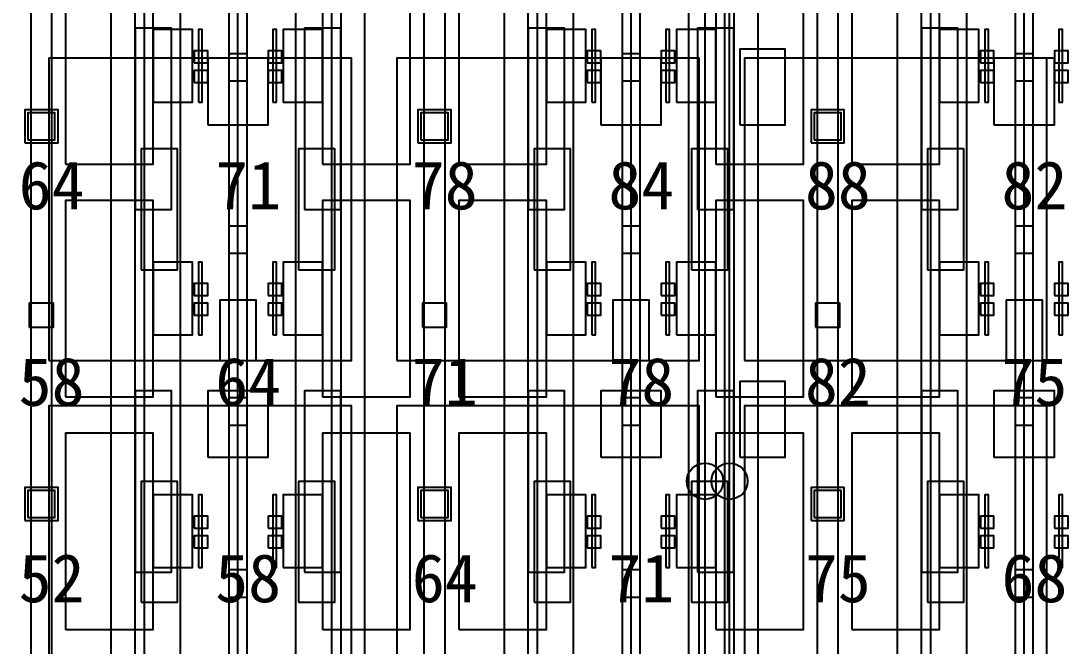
# Model space of a CAD drawing. Header units: metres. Extents: x -1640 to 1560, y -268 to 2338.
# Drawn here: x -233.43 to -198.8, y 1332.55 to 1353.24 of the extents above; entities that cross this region are included whole.
import ezdxf

# ---------------------------------------------------------------- set-up
doc = ezdxf.new("R2010")
doc.units = ezdxf.units.M
for name, color, linetype in [('1F_CHL', 4, 'Continuous'), ('1F_PUMP', 2, 'Continuous'), ('1F_SCR', 3, 'Continuous'), ('1F_STRUCT_COLUMN', 8, 'Continuous'), ('2F_CSF_LATERAL_RACK_CONCEPT', 9, 'Continuous'), ('2F_RFG', 5, 'Continuous'), ('2F_STRUCT_COLUMN', 8, 'Continuous'), ('2F_VMB', 6, 'Continuous'), ('3F_CLEANROOM_OVERHEAD_PIPE_DUCT_CONCEPT', 9, 'Continuous'), ('3F_CVD', 3, 'Continuous'), ('3F_EHS_EGRESS_DIST_M', 2, 'Continuous'), ('3F_FOUP', 5, 'Continuous'), ('3F_OHT', 9, 'Continuous'), ('3F_OHTV', 1, 'Continuous'), ('3F_STRUCT_COLUMN', 8, 'Continuous'), ('3F_TBAR', 6, 'Continuous'), ('4F_FFU', 1, 'Continuous'), ('4F_STRUCT_PLENUM_TRUSS_CONCEPT', 9, 'Continuous'), ('5F_CHL', 4, 'Continuous'), ('5F_PUMP', 2, 'Continuous'), ('5F_SCR', 3, 'Continuous'), ('5F_STRUCT_COLUMN', 8, 'Continuous'), ('6F_CSF_LATERAL_RACK_CONCEPT', 9, 'Continuous'), ('6F_RFG', 5, 'Continuous'), ('6F_STRUCT_COLUMN', 8, 'Continuous'), ('6F_VMB', 6, 'Continuous'), ('7F_CLEANROOM_OVERHEAD_PIPE_DUCT_CONCEPT', 9, 'Continuous'), ('7F_CVD', 3, 'Continuous'), ('7F_EHS_EGRESS_DIST_M', 2, 'Continuous'), ('7F_FOUP', 5, 'Continuous'), ('7F_OHT', 9, 'Continuous'), ('7F_OHTV', 1, 'Continuous'), ('7F_STRUCT_COLUMN', 8, 'Continuous'), ('7F_TBAR', 6, 'Continuous'), ('8F_FFU', 1, 'Continuous'), ('8F_STRUCT_PLENUM_TRUSS_CONCEPT', 9, 'Continuous'), ('EHS_TREATED_EXHAUST', 30, 'Continuous'), ('UTIL_PCW.R_CONCEPT', 1, 'Continuous'), ('UTIL_PCW.R_RISER', 1, 'Continuous'), ('UTIL_PCW.S_CONCEPT', 6, 'Continuous'), ('UTIL_PCW.S_RISER', 6, 'Continuous')]:
    doc.layers.add(name, color=color, linetype=linetype)

msp = doc.modelspace()

# ---------------------------------------------------------------- linework, layer by layer
at = {"layer": '1F_CHL'}
for points in [[(-209.65, 1349.8), (-208.15, 1349.8), (-208.15, 1352.3), (-209.65, 1352.3)], [(-209.65, 1338.8), (-208.15, 1338.8), (-208.15, 1341.3), (-209.65, 1341.3)]]:
    msp.add_lwpolyline(points, close=True, dxfattribs=at)
at = {"layer": '1F_PUMP'}
for points in [[(-229.45, 1345), (-228.25, 1345), (-228.25, 1349), (-229.45, 1349)], [(-224.25, 1345), (-223.05, 1345), (-223.05, 1349), (-224.25, 1349)], [(-216.45, 1345), (-215.25, 1345), (-215.25, 1349), (-216.45, 1349)], [(-211.25, 1345), (-210.05, 1345), (-210.05, 1349), (-211.25, 1349)], [(-203.45, 1345), (-202.25, 1345), (-202.25, 1349), (-203.45, 1349)], [(-229.45, 1334), (-228.25, 1334), (-228.25, 1338), (-229.45, 1338)], [(-224.25, 1334), (-223.05, 1334), (-223.05, 1338), (-224.25, 1338)], [(-216.45, 1334), (-215.25, 1334), (-215.25, 1338), (-216.45, 1338)], [(-211.25, 1334), (-210.05, 1334), (-210.05, 1338), (-211.25, 1338)], [(-203.45, 1334), (-202.25, 1334), (-202.25, 1338), (-203.45, 1338)]]:
    msp.add_lwpolyline(points, close=True, dxfattribs=at)
at = {"layer": '1F_SCR'}
for points in [[(-227.25, 1349.8), (-225.25, 1349.8), (-225.25, 1352), (-227.25, 1352)], [(-214.25, 1349.8), (-212.25, 1349.8), (-212.25, 1352), (-214.25, 1352)], [(-201.25, 1349.8), (-199.25, 1349.8), (-199.25, 1352), (-201.25, 1352)], [(-227.25, 1338.8), (-225.25, 1338.8), (-225.25, 1341), (-227.25, 1341)], [(-214.25, 1338.8), (-212.25, 1338.8), (-212.25, 1341), (-214.25, 1341)], [(-201.25, 1338.8), (-199.25, 1338.8), (-199.25, 1341), (-201.25, 1341)]]:
    msp.add_lwpolyline(points, close=True, dxfattribs=at)
at = {"layer": '1F_STRUCT_COLUMN'}
for points in [[(-233.3, 1349.2), (-232.2, 1349.2), (-232.2, 1350.3), (-233.3, 1350.3)], [(-220.3, 1349.2), (-219.2, 1349.2), (-219.2, 1350.3), (-220.3, 1350.3)], [(-207.3, 1349.2), (-206.2, 1349.2), (-206.2, 1350.3), (-207.3, 1350.3)], [(-233.3, 1336.7), (-232.2, 1336.7), (-232.2, 1337.8), (-233.3, 1337.8)], [(-220.3, 1336.7), (-219.2, 1336.7), (-219.2, 1337.8), (-220.3, 1337.8)], [(-207.3, 1336.7), (-206.2, 1336.7), (-206.2, 1337.8), (-207.3, 1337.8)]]:
    msp.add_lwpolyline(points, close=True, dxfattribs=at)
at = {"layer": '2F_CSF_LATERAL_RACK_CONCEPT'}
for points in [[(-230.45, 1310), (-229.65, 1310), (-229.65, 1460), (-230.45, 1460)], [(-222.85, 1310), (-222.05, 1310), (-222.05, 1460), (-222.85, 1460)], [(-217.45, 1310), (-216.65, 1310), (-216.65, 1460), (-217.45, 1460)], [(-209.85, 1310), (-209.05, 1310), (-209.05, 1460), (-209.85, 1460)], [(-204.45, 1310), (-203.65, 1310), (-203.65, 1460), (-204.45, 1460)]]:
    msp.add_lwpolyline(points, close=True, dxfattribs=at)
at = {"layer": '2F_RFG'}
for points in [[(-229.65, 1347), (-228.45, 1347), (-228.45, 1353), (-229.65, 1353)], [(-224.05, 1347), (-222.85, 1347), (-222.85, 1353), (-224.05, 1353)], [(-216.65, 1347), (-215.45, 1347), (-215.45, 1353), (-216.65, 1353)], [(-211.05, 1347), (-209.85, 1347), (-209.85, 1353), (-211.05, 1353)], [(-203.65, 1347), (-202.45, 1347), (-202.45, 1353), (-203.65, 1353)], [(-229.65, 1335), (-228.45, 1335), (-228.45, 1341), (-229.65, 1341)], [(-224.05, 1335), (-222.85, 1335), (-222.85, 1341), (-224.05, 1341)], [(-216.65, 1335), (-215.45, 1335), (-215.45, 1341), (-216.65, 1341)], [(-211.05, 1335), (-209.85, 1335), (-209.85, 1341), (-211.05, 1341)], [(-203.65, 1335), (-202.45, 1335), (-202.45, 1341), (-203.65, 1341)]]:
    msp.add_lwpolyline(points, close=True, dxfattribs=at)
at = {"layer": '2F_STRUCT_COLUMN'}
for points in [[(-233.2, 1349.3), (-232.3, 1349.3), (-232.3, 1350.2), (-233.2, 1350.2)], [(-220.2, 1349.3), (-219.3, 1349.3), (-219.3, 1350.2), (-220.2, 1350.2)], [(-207.2, 1349.3), (-206.3, 1349.3), (-206.3, 1350.2), (-207.2, 1350.2)], [(-233.2, 1336.8), (-232.3, 1336.8), (-232.3, 1337.7), (-233.2, 1337.7)], [(-220.2, 1336.8), (-219.3, 1336.8), (-219.3, 1337.7), (-220.2, 1337.7)], [(-207.2, 1336.8), (-206.3, 1336.8), (-206.3, 1337.7), (-207.2, 1337.7)]]:
    msp.add_lwpolyline(points, close=True, dxfattribs=at)
at = {"layer": '2F_VMB'}
for points in [[(-226.85, 1342), (-225.65, 1342), (-225.65, 1344), (-226.85, 1344)], [(-213.85, 1342), (-212.65, 1342), (-212.65, 1344), (-213.85, 1344)], [(-200.85, 1342), (-199.65, 1342), (-199.65, 1344), (-200.85, 1344)]]:
    msp.add_lwpolyline(points, close=True, dxfattribs=at)
at = {"layer": '3F_CLEANROOM_OVERHEAD_PIPE_DUCT_CONCEPT'}
for points in [[(-229.35, 1309), (-228.15, 1309), (-228.15, 1461), (-229.35, 1461)], [(-224.35, 1309), (-223.15, 1309), (-223.15, 1461), (-224.35, 1461)], [(-216.35, 1309), (-215.15, 1309), (-215.15, 1461), (-216.35, 1461)], [(-211.35, 1309), (-210.15, 1309), (-210.15, 1461), (-211.35, 1461)], [(-203.35, 1309), (-202.15, 1309), (-202.15, 1461), (-203.35, 1461)]]:
    msp.add_lwpolyline(points, close=True, dxfattribs=at)
at = {"layer": '3F_CVD'}
for points in [[(-231.95, 1348.5), (-229.05, 1348.5), (-229.05, 1355), (-231.95, 1355)], [(-223.45, 1348.5), (-220.55, 1348.5), (-220.55, 1355), (-223.45, 1355)], [(-218.95, 1348.5), (-216.05, 1348.5), (-216.05, 1355), (-218.95, 1355)], [(-210.45, 1348.5), (-207.55, 1348.5), (-207.55, 1355), (-210.45, 1355)], [(-205.95, 1348.5), (-203.05, 1348.5), (-203.05, 1355), (-205.95, 1355)], [(-229.05, 1350.55), (-227.75, 1350.55), (-227.75, 1352.95), (-229.05, 1352.95)], [(-224.75, 1350.55), (-223.45, 1350.55), (-223.45, 1352.95), (-224.75, 1352.95)], [(-216.05, 1350.55), (-214.75, 1350.55), (-214.75, 1352.95), (-216.05, 1352.95)], [(-211.75, 1350.55), (-210.45, 1350.55), (-210.45, 1352.95), (-211.75, 1352.95)], [(-203.05, 1350.55), (-201.75, 1350.55), (-201.75, 1352.95), (-203.05, 1352.95)], [(-231.95, 1340.8), (-229.05, 1340.8), (-229.05, 1347.3), (-231.95, 1347.3)], [(-223.45, 1340.8), (-220.55, 1340.8), (-220.55, 1347.3), (-223.45, 1347.3)], [(-218.95, 1340.8), (-216.05, 1340.8), (-216.05, 1347.3), (-218.95, 1347.3)], [(-210.45, 1340.8), (-207.55, 1340.8), (-207.55, 1347.3), (-210.45, 1347.3)], [(-205.95, 1340.8), (-203.05, 1340.8), (-203.05, 1347.3), (-205.95, 1347.3)], [(-229.05, 1342.85), (-227.75, 1342.85), (-227.75, 1345.25), (-229.05, 1345.25)], [(-224.75, 1342.85), (-223.45, 1342.85), (-223.45, 1345.25), (-224.75, 1345.25)], [(-216.05, 1342.85), (-214.75, 1342.85), (-214.75, 1345.25), (-216.05, 1345.25)], [(-211.75, 1342.85), (-210.45, 1342.85), (-210.45, 1345.25), (-211.75, 1345.25)], [(-203.05, 1342.85), (-201.75, 1342.85), (-201.75, 1345.25), (-203.05, 1345.25)], [(-231.95, 1333.1), (-229.05, 1333.1), (-229.05, 1339.6), (-231.95, 1339.6)], [(-223.45, 1333.1), (-220.55, 1333.1), (-220.55, 1339.6), (-223.45, 1339.6)], [(-218.95, 1333.1), (-216.05, 1333.1), (-216.05, 1339.6), (-218.95, 1339.6)], [(-210.45, 1333.1), (-207.55, 1333.1), (-207.55, 1339.6), (-210.45, 1339.6)], [(-205.95, 1333.1), (-203.05, 1333.1), (-203.05, 1339.6), (-205.95, 1339.6)], [(-229.05, 1335.15), (-227.75, 1335.15), (-227.75, 1337.55), (-229.05, 1337.55)], [(-224.75, 1335.15), (-223.45, 1335.15), (-223.45, 1337.55), (-224.75, 1337.55)], [(-216.05, 1335.15), (-214.75, 1335.15), (-214.75, 1337.55), (-216.05, 1337.55)], [(-211.75, 1335.15), (-210.45, 1335.15), (-210.45, 1337.55), (-211.75, 1337.55)], [(-203.05, 1335.15), (-201.75, 1335.15), (-201.75, 1337.55), (-203.05, 1337.55)]]:
    msp.add_lwpolyline(points, close=True, dxfattribs=at)
at = {"layer": '3F_FOUP'}
for points in [[(-227.7, 1351.85), (-227.25, 1351.85), (-227.25, 1352.25), (-227.7, 1352.25)], [(-225.25, 1351.85), (-224.8, 1351.85), (-224.8, 1352.25), (-225.25, 1352.25)], [(-214.7, 1351.85), (-214.25, 1351.85), (-214.25, 1352.25), (-214.7, 1352.25)], [(-212.25, 1351.85), (-211.8, 1351.85), (-211.8, 1352.25), (-212.25, 1352.25)], [(-201.7, 1351.85), (-201.25, 1351.85), (-201.25, 1352.25), (-201.7, 1352.25)], [(-199.25, 1351.85), (-198.8, 1351.85), (-198.8, 1352.25), (-199.25, 1352.25)], [(-227.7, 1351.2), (-227.25, 1351.2), (-227.25, 1351.6), (-227.7, 1351.6)], [(-225.25, 1351.2), (-224.8, 1351.2), (-224.8, 1351.6), (-225.25, 1351.6)], [(-214.7, 1351.2), (-214.25, 1351.2), (-214.25, 1351.6), (-214.7, 1351.6)], [(-212.25, 1351.2), (-211.8, 1351.2), (-211.8, 1351.6), (-212.25, 1351.6)], [(-201.7, 1351.2), (-201.25, 1351.2), (-201.25, 1351.6), (-201.7, 1351.6)], [(-199.25, 1351.2), (-198.8, 1351.2), (-198.8, 1351.6), (-199.25, 1351.6)], [(-227.7, 1344.15), (-227.25, 1344.15), (-227.25, 1344.55), (-227.7, 1344.55)], [(-225.25, 1344.15), (-224.8, 1344.15), (-224.8, 1344.55), (-225.25, 1344.55)], [(-214.7, 1344.15), (-214.25, 1344.15), (-214.25, 1344.55), (-214.7, 1344.55)], [(-212.25, 1344.15), (-211.8, 1344.15), (-211.8, 1344.55), (-212.25, 1344.55)], [(-201.7, 1344.15), (-201.25, 1344.15), (-201.25, 1344.55), (-201.7, 1344.55)], [(-199.25, 1344.15), (-198.8, 1344.15), (-198.8, 1344.55), (-199.25, 1344.55)], [(-227.7, 1343.5), (-227.25, 1343.5), (-227.25, 1343.9), (-227.7, 1343.9)], [(-225.25, 1343.5), (-224.8, 1343.5), (-224.8, 1343.9), (-225.25, 1343.9)], [(-214.7, 1343.5), (-214.25, 1343.5), (-214.25, 1343.9), (-214.7, 1343.9)], [(-212.25, 1343.5), (-211.8, 1343.5), (-211.8, 1343.9), (-212.25, 1343.9)], [(-201.7, 1343.5), (-201.25, 1343.5), (-201.25, 1343.9), (-201.7, 1343.9)], [(-199.25, 1343.5), (-198.8, 1343.5), (-198.8, 1343.9), (-199.25, 1343.9)], [(-227.7, 1336.45), (-227.25, 1336.45), (-227.25, 1336.85), (-227.7, 1336.85)], [(-225.25, 1336.45), (-224.8, 1336.45), (-224.8, 1336.85), (-225.25, 1336.85)], [(-214.7, 1336.45), (-214.25, 1336.45), (-214.25, 1336.85), (-214.7, 1336.85)], [(-212.25, 1336.45), (-211.8, 1336.45), (-211.8, 1336.85), (-212.25, 1336.85)], [(-201.7, 1336.45), (-201.25, 1336.45), (-201.25, 1336.85), (-201.7, 1336.85)], [(-199.25, 1336.45), (-198.8, 1336.45), (-198.8, 1336.85), (-199.25, 1336.85)], [(-227.7, 1335.8), (-227.25, 1335.8), (-227.25, 1336.2), (-227.7, 1336.2)], [(-225.25, 1335.8), (-224.8, 1335.8), (-224.8, 1336.2), (-225.25, 1336.2)], [(-214.7, 1335.8), (-214.25, 1335.8), (-214.25, 1336.2), (-214.7, 1336.2)], [(-212.25, 1335.8), (-211.8, 1335.8), (-211.8, 1336.2), (-212.25, 1336.2)], [(-201.7, 1335.8), (-201.25, 1335.8), (-201.25, 1336.2), (-201.7, 1336.2)], [(-199.25, 1335.8), (-198.8, 1335.8), (-198.8, 1336.2), (-199.25, 1336.2)]]:
    msp.add_lwpolyline(points, close=True, dxfattribs=at)
at = {"layer": '3F_OHT'}
for p, q in [((-226.25, 1309), (-226.25, 1381)), ((-213.25, 1309), (-213.25, 1381)), ((-200.25, 1309), (-200.25, 1381))]:
    msp.add_line(p, q, dxfattribs=at)
at = {"layer": '3F_OHTV'}
for points in [[(-226.55, 1351.25), (-225.95, 1351.25), (-225.95, 1352.15), (-226.55, 1352.15)], [(-213.55, 1351.25), (-212.95, 1351.25), (-212.95, 1352.15), (-213.55, 1352.15)], [(-200.55, 1351.25), (-199.95, 1351.25), (-199.95, 1352.15), (-200.55, 1352.15)], [(-226.55, 1345.55), (-225.95, 1345.55), (-225.95, 1346.45), (-226.55, 1346.45)], [(-213.55, 1345.55), (-212.95, 1345.55), (-212.95, 1346.45), (-213.55, 1346.45)], [(-200.55, 1345.55), (-199.95, 1345.55), (-199.95, 1346.45), (-200.55, 1346.45)], [(-226.55, 1339.86), (-225.95, 1339.86), (-225.95, 1340.76), (-226.55, 1340.76)], [(-213.55, 1339.86), (-212.95, 1339.86), (-212.95, 1340.76), (-213.55, 1340.76)], [(-200.55, 1339.86), (-199.95, 1339.86), (-199.95, 1340.76), (-200.55, 1340.76)], [(-226.55, 1334.17), (-225.95, 1334.17), (-225.95, 1335.07), (-226.55, 1335.07)], [(-213.55, 1334.17), (-212.95, 1334.17), (-212.95, 1335.07), (-213.55, 1335.07)], [(-200.55, 1334.17), (-199.95, 1334.17), (-199.95, 1335.07), (-200.55, 1335.07)]]:
    msp.add_lwpolyline(points, close=True, dxfattribs=at)
at = {"layer": '3F_STRUCT_COLUMN'}
for points in [[(-233.15, 1343.1), (-232.35, 1343.1), (-232.35, 1343.9), (-233.15, 1343.9)], [(-220.15, 1343.1), (-219.35, 1343.1), (-219.35, 1343.9), (-220.15, 1343.9)], [(-207.15, 1343.1), (-206.35, 1343.1), (-206.35, 1343.9), (-207.15, 1343.9)]]:
    msp.add_lwpolyline(points, close=True, dxfattribs=at)
at = {"layer": '3F_TBAR'}
for points in [[(-227.55, 1350.55), (-227.43, 1350.55), (-227.43, 1352.95), (-227.55, 1352.95)], [(-225.1, 1350.55), (-224.98, 1350.55), (-224.98, 1352.95), (-225.1, 1352.95)], [(-214.55, 1350.55), (-214.43, 1350.55), (-214.43, 1352.95), (-214.55, 1352.95)], [(-212.1, 1350.55), (-211.98, 1350.55), (-211.98, 1352.95), (-212.1, 1352.95)], [(-201.55, 1350.55), (-201.43, 1350.55), (-201.43, 1352.95), (-201.55, 1352.95)], [(-199.1, 1350.55), (-198.98, 1350.55), (-198.98, 1352.95), (-199.1, 1352.95)], [(-227.55, 1342.85), (-227.43, 1342.85), (-227.43, 1345.25), (-227.55, 1345.25)], [(-225.1, 1342.85), (-224.98, 1342.85), (-224.98, 1345.25), (-225.1, 1345.25)], [(-214.55, 1342.85), (-214.43, 1342.85), (-214.43, 1345.25), (-214.55, 1345.25)], [(-212.1, 1342.85), (-211.98, 1342.85), (-211.98, 1345.25), (-212.1, 1345.25)], [(-201.55, 1342.85), (-201.43, 1342.85), (-201.43, 1345.25), (-201.55, 1345.25)], [(-199.1, 1342.85), (-198.98, 1342.85), (-198.98, 1345.25), (-199.1, 1345.25)], [(-227.55, 1335.15), (-227.43, 1335.15), (-227.43, 1337.55), (-227.55, 1337.55)], [(-225.1, 1335.15), (-224.98, 1335.15), (-224.98, 1337.55), (-225.1, 1337.55)], [(-214.55, 1335.15), (-214.43, 1335.15), (-214.43, 1337.55), (-214.55, 1337.55)], [(-212.1, 1335.15), (-211.98, 1335.15), (-211.98, 1337.55), (-212.1, 1337.55)], [(-201.55, 1335.15), (-201.43, 1335.15), (-201.43, 1337.55), (-201.55, 1337.55)], [(-199.1, 1335.15), (-198.98, 1335.15), (-198.98, 1337.55), (-199.1, 1337.55)]]:
    msp.add_lwpolyline(points, close=True, dxfattribs=at)
at = {"layer": '4F_FFU'}
for points in [[(-232.5, 1342), (-222.5, 1342), (-222.5, 1352), (-232.5, 1352)], [(-221, 1342), (-211, 1342), (-211, 1352), (-221, 1352)], [(-209.5, 1342), (-199.5, 1342), (-199.5, 1352), (-209.5, 1352)], [(-232.5, 1330.5), (-222.5, 1330.5), (-222.5, 1340.5), (-232.5, 1340.5)], [(-221, 1330.5), (-211, 1330.5), (-211, 1340.5), (-221, 1340.5)], [(-209.5, 1330.5), (-199.5, 1330.5), (-199.5, 1340.5), (-209.5, 1340.5)]]:
    msp.add_lwpolyline(points, close=True, dxfattribs=at)
at = {"layer": '4F_STRUCT_PLENUM_TRUSS_CONCEPT'}
for points in [[(-233.1, 1306), (-232.4, 1306), (-232.4, 1464), (-233.1, 1464)], [(-220.1, 1306), (-219.4, 1306), (-219.4, 1464), (-220.1, 1464)], [(-207.1, 1306), (-206.4, 1306), (-206.4, 1464), (-207.1, 1464)]]:
    msp.add_lwpolyline(points, close=True, dxfattribs=at)
at = {"layer": '5F_CHL'}
for points in [[(-209.65, 1349.8), (-208.15, 1349.8), (-208.15, 1352.3), (-209.65, 1352.3)], [(-209.65, 1338.8), (-208.15, 1338.8), (-208.15, 1341.3), (-209.65, 1341.3)]]:
    msp.add_lwpolyline(points, close=True, dxfattribs=at)
at = {"layer": '5F_PUMP'}
for points in [[(-229.45, 1345), (-228.25, 1345), (-228.25, 1349), (-229.45, 1349)], [(-224.25, 1345), (-223.05, 1345), (-223.05, 1349), (-224.25, 1349)], [(-216.45, 1345), (-215.25, 1345), (-215.25, 1349), (-216.45, 1349)], [(-211.25, 1345), (-210.05, 1345), (-210.05, 1349), (-211.25, 1349)], [(-203.45, 1345), (-202.25, 1345), (-202.25, 1349), (-203.45, 1349)], [(-229.45, 1334), (-228.25, 1334), (-228.25, 1338), (-229.45, 1338)], [(-224.25, 1334), (-223.05, 1334), (-223.05, 1338), (-224.25, 1338)], [(-216.45, 1334), (-215.25, 1334), (-215.25, 1338), (-216.45, 1338)], [(-211.25, 1334), (-210.05, 1334), (-210.05, 1338), (-211.25, 1338)], [(-203.45, 1334), (-202.25, 1334), (-202.25, 1338), (-203.45, 1338)]]:
    msp.add_lwpolyline(points, close=True, dxfattribs=at)
at = {"layer": '5F_SCR'}
for points in [[(-227.25, 1349.8), (-225.25, 1349.8), (-225.25, 1352), (-227.25, 1352)], [(-214.25, 1349.8), (-212.25, 1349.8), (-212.25, 1352), (-214.25, 1352)], [(-201.25, 1349.8), (-199.25, 1349.8), (-199.25, 1352), (-201.25, 1352)], [(-227.25, 1338.8), (-225.25, 1338.8), (-225.25, 1341), (-227.25, 1341)], [(-214.25, 1338.8), (-212.25, 1338.8), (-212.25, 1341), (-214.25, 1341)], [(-201.25, 1338.8), (-199.25, 1338.8), (-199.25, 1341), (-201.25, 1341)]]:
    msp.add_lwpolyline(points, close=True, dxfattribs=at)
at = {"layer": '5F_STRUCT_COLUMN'}
for points in [[(-233.3, 1349.2), (-232.2, 1349.2), (-232.2, 1350.3), (-233.3, 1350.3)], [(-220.3, 1349.2), (-219.2, 1349.2), (-219.2, 1350.3), (-220.3, 1350.3)], [(-207.3, 1349.2), (-206.2, 1349.2), (-206.2, 1350.3), (-207.3, 1350.3)], [(-233.3, 1336.7), (-232.2, 1336.7), (-232.2, 1337.8), (-233.3, 1337.8)], [(-220.3, 1336.7), (-219.2, 1336.7), (-219.2, 1337.8), (-220.3, 1337.8)], [(-207.3, 1336.7), (-206.2, 1336.7), (-206.2, 1337.8), (-207.3, 1337.8)]]:
    msp.add_lwpolyline(points, close=True, dxfattribs=at)
at = {"layer": '6F_CSF_LATERAL_RACK_CONCEPT'}
for points in [[(-230.45, 1310), (-229.65, 1310), (-229.65, 1460), (-230.45, 1460)], [(-222.85, 1310), (-222.05, 1310), (-222.05, 1460), (-222.85, 1460)], [(-217.45, 1310), (-216.65, 1310), (-216.65, 1460), (-217.45, 1460)], [(-209.85, 1310), (-209.05, 1310), (-209.05, 1460), (-209.85, 1460)], [(-204.45, 1310), (-203.65, 1310), (-203.65, 1460), (-204.45, 1460)]]:
    msp.add_lwpolyline(points, close=True, dxfattribs=at)
at = {"layer": '6F_RFG'}
for points in [[(-229.65, 1347), (-228.45, 1347), (-228.45, 1353), (-229.65, 1353)], [(-224.05, 1347), (-222.85, 1347), (-222.85, 1353), (-224.05, 1353)], [(-216.65, 1347), (-215.45, 1347), (-215.45, 1353), (-216.65, 1353)], [(-211.05, 1347), (-209.85, 1347), (-209.85, 1353), (-211.05, 1353)], [(-203.65, 1347), (-202.45, 1347), (-202.45, 1353), (-203.65, 1353)], [(-229.65, 1335), (-228.45, 1335), (-228.45, 1341), (-229.65, 1341)], [(-224.05, 1335), (-222.85, 1335), (-222.85, 1341), (-224.05, 1341)], [(-216.65, 1335), (-215.45, 1335), (-215.45, 1341), (-216.65, 1341)], [(-211.05, 1335), (-209.85, 1335), (-209.85, 1341), (-211.05, 1341)], [(-203.65, 1335), (-202.45, 1335), (-202.45, 1341), (-203.65, 1341)]]:
    msp.add_lwpolyline(points, close=True, dxfattribs=at)
at = {"layer": '6F_STRUCT_COLUMN'}
for points in [[(-233.2, 1349.3), (-232.3, 1349.3), (-232.3, 1350.2), (-233.2, 1350.2)], [(-220.2, 1349.3), (-219.3, 1349.3), (-219.3, 1350.2), (-220.2, 1350.2)], [(-207.2, 1349.3), (-206.3, 1349.3), (-206.3, 1350.2), (-207.2, 1350.2)], [(-233.2, 1336.8), (-232.3, 1336.8), (-232.3, 1337.7), (-233.2, 1337.7)], [(-220.2, 1336.8), (-219.3, 1336.8), (-219.3, 1337.7), (-220.2, 1337.7)], [(-207.2, 1336.8), (-206.3, 1336.8), (-206.3, 1337.7), (-207.2, 1337.7)]]:
    msp.add_lwpolyline(points, close=True, dxfattribs=at)
at = {"layer": '6F_VMB'}
for points in [[(-226.85, 1342), (-225.65, 1342), (-225.65, 1344), (-226.85, 1344)], [(-213.85, 1342), (-212.65, 1342), (-212.65, 1344), (-213.85, 1344)], [(-200.85, 1342), (-199.65, 1342), (-199.65, 1344), (-200.85, 1344)]]:
    msp.add_lwpolyline(points, close=True, dxfattribs=at)
at = {"layer": '7F_CLEANROOM_OVERHEAD_PIPE_DUCT_CONCEPT'}
for points in [[(-229.35, 1309), (-228.15, 1309), (-228.15, 1461), (-229.35, 1461)], [(-224.35, 1309), (-223.15, 1309), (-223.15, 1461), (-224.35, 1461)], [(-216.35, 1309), (-215.15, 1309), (-215.15, 1461), (-216.35, 1461)], [(-211.35, 1309), (-210.15, 1309), (-210.15, 1461), (-211.35, 1461)], [(-203.35, 1309), (-202.15, 1309), (-202.15, 1461), (-203.35, 1461)]]:
    msp.add_lwpolyline(points, close=True, dxfattribs=at)
at = {"layer": '7F_CVD'}
for points in [[(-231.95, 1348.5), (-229.05, 1348.5), (-229.05, 1355), (-231.95, 1355)], [(-223.45, 1348.5), (-220.55, 1348.5), (-220.55, 1355), (-223.45, 1355)], [(-218.95, 1348.5), (-216.05, 1348.5), (-216.05, 1355), (-218.95, 1355)], [(-210.45, 1348.5), (-207.55, 1348.5), (-207.55, 1355), (-210.45, 1355)], [(-205.95, 1348.5), (-203.05, 1348.5), (-203.05, 1355), (-205.95, 1355)], [(-229.05, 1350.55), (-227.75, 1350.55), (-227.75, 1352.95), (-229.05, 1352.95)], [(-224.75, 1350.55), (-223.45, 1350.55), (-223.45, 1352.95), (-224.75, 1352.95)], [(-216.05, 1350.55), (-214.75, 1350.55), (-214.75, 1352.95), (-216.05, 1352.95)], [(-211.75, 1350.55), (-210.45, 1350.55), (-210.45, 1352.95), (-211.75, 1352.95)], [(-203.05, 1350.55), (-201.75, 1350.55), (-201.75, 1352.95), (-203.05, 1352.95)], [(-231.95, 1340.8), (-229.05, 1340.8), (-229.05, 1347.3), (-231.95, 1347.3)], [(-223.45, 1340.8), (-220.55, 1340.8), (-220.55, 1347.3), (-223.45, 1347.3)], [(-218.95, 1340.8), (-216.05, 1340.8), (-216.05, 1347.3), (-218.95, 1347.3)], [(-210.45, 1340.8), (-207.55, 1340.8), (-207.55, 1347.3), (-210.45, 1347.3)], [(-205.95, 1340.8), (-203.05, 1340.8), (-203.05, 1347.3), (-205.95, 1347.3)], [(-229.05, 1342.85), (-227.75, 1342.85), (-227.75, 1345.25), (-229.05, 1345.25)], [(-224.75, 1342.85), (-223.45, 1342.85), (-223.45, 1345.25), (-224.75, 1345.25)], [(-216.05, 1342.85), (-214.75, 1342.85), (-214.75, 1345.25), (-216.05, 1345.25)], [(-211.75, 1342.85), (-210.45, 1342.85), (-210.45, 1345.25), (-211.75, 1345.25)], [(-203.05, 1342.85), (-201.75, 1342.85), (-201.75, 1345.25), (-203.05, 1345.25)], [(-231.95, 1333.1), (-229.05, 1333.1), (-229.05, 1339.6), (-231.95, 1339.6)], [(-223.45, 1333.1), (-220.55, 1333.1), (-220.55, 1339.6), (-223.45, 1339.6)], [(-218.95, 1333.1), (-216.05, 1333.1), (-216.05, 1339.6), (-218.95, 1339.6)], [(-210.45, 1333.1), (-207.55, 1333.1), (-207.55, 1339.6), (-210.45, 1339.6)], [(-205.95, 1333.1), (-203.05, 1333.1), (-203.05, 1339.6), (-205.95, 1339.6)], [(-229.05, 1335.15), (-227.75, 1335.15), (-227.75, 1337.55), (-229.05, 1337.55)], [(-224.75, 1335.15), (-223.45, 1335.15), (-223.45, 1337.55), (-224.75, 1337.55)], [(-216.05, 1335.15), (-214.75, 1335.15), (-214.75, 1337.55), (-216.05, 1337.55)], [(-211.75, 1335.15), (-210.45, 1335.15), (-210.45, 1337.55), (-211.75, 1337.55)], [(-203.05, 1335.15), (-201.75, 1335.15), (-201.75, 1337.55), (-203.05, 1337.55)]]:
    msp.add_lwpolyline(points, close=True, dxfattribs=at)
at = {"layer": '7F_FOUP'}
for points in [[(-227.7, 1351.85), (-227.25, 1351.85), (-227.25, 1352.25), (-227.7, 1352.25)], [(-225.25, 1351.85), (-224.8, 1351.85), (-224.8, 1352.25), (-225.25, 1352.25)], [(-214.7, 1351.85), (-214.25, 1351.85), (-214.25, 1352.25), (-214.7, 1352.25)], [(-212.25, 1351.85), (-211.8, 1351.85), (-211.8, 1352.25), (-212.25, 1352.25)], [(-201.7, 1351.85), (-201.25, 1351.85), (-201.25, 1352.25), (-201.7, 1352.25)], [(-199.25, 1351.85), (-198.8, 1351.85), (-198.8, 1352.25), (-199.25, 1352.25)], [(-227.7, 1351.2), (-227.25, 1351.2), (-227.25, 1351.6), (-227.7, 1351.6)], [(-225.25, 1351.2), (-224.8, 1351.2), (-224.8, 1351.6), (-225.25, 1351.6)], [(-214.7, 1351.2), (-214.25, 1351.2), (-214.25, 1351.6), (-214.7, 1351.6)], [(-212.25, 1351.2), (-211.8, 1351.2), (-211.8, 1351.6), (-212.25, 1351.6)], [(-201.7, 1351.2), (-201.25, 1351.2), (-201.25, 1351.6), (-201.7, 1351.6)], [(-199.25, 1351.2), (-198.8, 1351.2), (-198.8, 1351.6), (-199.25, 1351.6)], [(-227.7, 1344.15), (-227.25, 1344.15), (-227.25, 1344.55), (-227.7, 1344.55)], [(-225.25, 1344.15), (-224.8, 1344.15), (-224.8, 1344.55), (-225.25, 1344.55)], [(-214.7, 1344.15), (-214.25, 1344.15), (-214.25, 1344.55), (-214.7, 1344.55)], [(-212.25, 1344.15), (-211.8, 1344.15), (-211.8, 1344.55), (-212.25, 1344.55)], [(-201.7, 1344.15), (-201.25, 1344.15), (-201.25, 1344.55), (-201.7, 1344.55)], [(-199.25, 1344.15), (-198.8, 1344.15), (-198.8, 1344.55), (-199.25, 1344.55)], [(-227.7, 1343.5), (-227.25, 1343.5), (-227.25, 1343.9), (-227.7, 1343.9)], [(-225.25, 1343.5), (-224.8, 1343.5), (-224.8, 1343.9), (-225.25, 1343.9)], [(-214.7, 1343.5), (-214.25, 1343.5), (-214.25, 1343.9), (-214.7, 1343.9)], [(-212.25, 1343.5), (-211.8, 1343.5), (-211.8, 1343.9), (-212.25, 1343.9)], [(-201.7, 1343.5), (-201.25, 1343.5), (-201.25, 1343.9), (-201.7, 1343.9)], [(-199.25, 1343.5), (-198.8, 1343.5), (-198.8, 1343.9), (-199.25, 1343.9)], [(-227.7, 1336.45), (-227.25, 1336.45), (-227.25, 1336.85), (-227.7, 1336.85)], [(-225.25, 1336.45), (-224.8, 1336.45), (-224.8, 1336.85), (-225.25, 1336.85)], [(-214.7, 1336.45), (-214.25, 1336.45), (-214.25, 1336.85), (-214.7, 1336.85)], [(-212.25, 1336.45), (-211.8, 1336.45), (-211.8, 1336.85), (-212.25, 1336.85)], [(-201.7, 1336.45), (-201.25, 1336.45), (-201.25, 1336.85), (-201.7, 1336.85)], [(-199.25, 1336.45), (-198.8, 1336.45), (-198.8, 1336.85), (-199.25, 1336.85)], [(-227.7, 1335.8), (-227.25, 1335.8), (-227.25, 1336.2), (-227.7, 1336.2)], [(-225.25, 1335.8), (-224.8, 1335.8), (-224.8, 1336.2), (-225.25, 1336.2)], [(-214.7, 1335.8), (-214.25, 1335.8), (-214.25, 1336.2), (-214.7, 1336.2)], [(-212.25, 1335.8), (-211.8, 1335.8), (-211.8, 1336.2), (-212.25, 1336.2)], [(-201.7, 1335.8), (-201.25, 1335.8), (-201.25, 1336.2), (-201.7, 1336.2)], [(-199.25, 1335.8), (-198.8, 1335.8), (-198.8, 1336.2), (-199.25, 1336.2)]]:
    msp.add_lwpolyline(points, close=True, dxfattribs=at)
at = {"layer": '7F_OHT'}
for p, q in [((-226.25, 1309), (-226.25, 1381)), ((-213.25, 1309), (-213.25, 1381)), ((-200.25, 1309), (-200.25, 1381))]:
    msp.add_line(p, q, dxfattribs=at)
at = {"layer": '7F_OHTV'}
for points in [[(-226.55, 1351.25), (-225.95, 1351.25), (-225.95, 1352.15), (-226.55, 1352.15)], [(-213.55, 1351.25), (-212.95, 1351.25), (-212.95, 1352.15), (-213.55, 1352.15)], [(-200.55, 1351.25), (-199.95, 1351.25), (-199.95, 1352.15), (-200.55, 1352.15)], [(-226.55, 1345.55), (-225.95, 1345.55), (-225.95, 1346.45), (-226.55, 1346.45)], [(-213.55, 1345.55), (-212.95, 1345.55), (-212.95, 1346.45), (-213.55, 1346.45)], [(-200.55, 1345.55), (-199.95, 1345.55), (-199.95, 1346.45), (-200.55, 1346.45)], [(-226.55, 1339.86), (-225.95, 1339.86), (-225.95, 1340.76), (-226.55, 1340.76)], [(-213.55, 1339.86), (-212.95, 1339.86), (-212.95, 1340.76), (-213.55, 1340.76)], [(-200.55, 1339.86), (-199.95, 1339.86), (-199.95, 1340.76), (-200.55, 1340.76)], [(-226.55, 1334.17), (-225.95, 1334.17), (-225.95, 1335.07), (-226.55, 1335.07)], [(-213.55, 1334.17), (-212.95, 1334.17), (-212.95, 1335.07), (-213.55, 1335.07)], [(-200.55, 1334.17), (-199.95, 1334.17), (-199.95, 1335.07), (-200.55, 1335.07)]]:
    msp.add_lwpolyline(points, close=True, dxfattribs=at)
at = {"layer": '7F_STRUCT_COLUMN'}
for points in [[(-233.15, 1343.1), (-232.35, 1343.1), (-232.35, 1343.9), (-233.15, 1343.9)], [(-220.15, 1343.1), (-219.35, 1343.1), (-219.35, 1343.9), (-220.15, 1343.9)], [(-207.15, 1343.1), (-206.35, 1343.1), (-206.35, 1343.9), (-207.15, 1343.9)]]:
    msp.add_lwpolyline(points, close=True, dxfattribs=at)
at = {"layer": '7F_TBAR'}
for points in [[(-227.55, 1350.55), (-227.43, 1350.55), (-227.43, 1352.95), (-227.55, 1352.95)], [(-225.1, 1350.55), (-224.98, 1350.55), (-224.98, 1352.95), (-225.1, 1352.95)], [(-214.55, 1350.55), (-214.43, 1350.55), (-214.43, 1352.95), (-214.55, 1352.95)], [(-212.1, 1350.55), (-211.98, 1350.55), (-211.98, 1352.95), (-212.1, 1352.95)], [(-201.55, 1350.55), (-201.43, 1350.55), (-201.43, 1352.95), (-201.55, 1352.95)], [(-199.1, 1350.55), (-198.98, 1350.55), (-198.98, 1352.95), (-199.1, 1352.95)], [(-227.55, 1342.85), (-227.43, 1342.85), (-227.43, 1345.25), (-227.55, 1345.25)], [(-225.1, 1342.85), (-224.98, 1342.85), (-224.98, 1345.25), (-225.1, 1345.25)], [(-214.55, 1342.85), (-214.43, 1342.85), (-214.43, 1345.25), (-214.55, 1345.25)], [(-212.1, 1342.85), (-211.98, 1342.85), (-211.98, 1345.25), (-212.1, 1345.25)], [(-201.55, 1342.85), (-201.43, 1342.85), (-201.43, 1345.25), (-201.55, 1345.25)], [(-199.1, 1342.85), (-198.98, 1342.85), (-198.98, 1345.25), (-199.1, 1345.25)], [(-227.55, 1335.15), (-227.43, 1335.15), (-227.43, 1337.55), (-227.55, 1337.55)], [(-225.1, 1335.15), (-224.98, 1335.15), (-224.98, 1337.55), (-225.1, 1337.55)], [(-214.55, 1335.15), (-214.43, 1335.15), (-214.43, 1337.55), (-214.55, 1337.55)], [(-212.1, 1335.15), (-211.98, 1335.15), (-211.98, 1337.55), (-212.1, 1337.55)], [(-201.55, 1335.15), (-201.43, 1335.15), (-201.43, 1337.55), (-201.55, 1337.55)], [(-199.1, 1335.15), (-198.98, 1335.15), (-198.98, 1337.55), (-199.1, 1337.55)]]:
    msp.add_lwpolyline(points, close=True, dxfattribs=at)
at = {"layer": '8F_FFU'}
for points in [[(-232.5, 1342), (-222.5, 1342), (-222.5, 1352), (-232.5, 1352)], [(-221, 1342), (-211, 1342), (-211, 1352), (-221, 1352)], [(-209.5, 1342), (-199.5, 1342), (-199.5, 1352), (-209.5, 1352)], [(-232.5, 1330.5), (-222.5, 1330.5), (-222.5, 1340.5), (-232.5, 1340.5)], [(-221, 1330.5), (-211, 1330.5), (-211, 1340.5), (-221, 1340.5)], [(-209.5, 1330.5), (-199.5, 1330.5), (-199.5, 1340.5), (-209.5, 1340.5)]]:
    msp.add_lwpolyline(points, close=True, dxfattribs=at)
at = {"layer": '8F_STRUCT_PLENUM_TRUSS_CONCEPT'}
for points in [[(-233.1, 1306), (-232.4, 1306), (-232.4, 1464), (-233.1, 1464)], [(-220.1, 1306), (-219.4, 1306), (-219.4, 1464), (-220.1, 1464)], [(-207.1, 1306), (-206.4, 1306), (-206.4, 1464), (-207.1, 1464)]]:
    msp.add_lwpolyline(points, close=True, dxfattribs=at)
at = {"layer": 'EHS_TREATED_EXHAUST'}
for points in [[(-226.55, 1310), (-225.95, 1310), (-225.95, 1472), (-226.55, 1472)], [(-226.55, 1310), (-225.95, 1310), (-225.95, 1472), (-226.55, 1472)], [(-213.55, 1310), (-212.95, 1310), (-212.95, 1472), (-213.55, 1472)], [(-213.55, 1310), (-212.95, 1310), (-212.95, 1472), (-213.55, 1472)], [(-200.55, 1310), (-199.95, 1310), (-199.95, 1472), (-200.55, 1472)], [(-200.55, 1310), (-199.95, 1310), (-199.95, 1472), (-200.55, 1472)]]:
    msp.add_lwpolyline(points, close=True, dxfattribs=at)
at = {"layer": 'UTIL_PCW.R_CONCEPT'}
msp.add_line((-209.995, 1311.78), (-209.995, 1458.23), dxfattribs=at)
msp.add_line((-209.995, 1311.78), (-209.995, 1458.23), dxfattribs=at)
at = {"layer": 'UTIL_PCW.R_RISER'}
msp.add_circle((-209.995, 1338.005), 0.6, dxfattribs=at)
msp.add_circle((-209.995, 1338.005), 0.6, dxfattribs=at)
at = {"layer": 'UTIL_PCW.S_CONCEPT'}
msp.add_line((-210.805, 1311.78), (-210.805, 1458.23), dxfattribs=at)
msp.add_line((-210.805, 1311.78), (-210.805, 1458.23), dxfattribs=at)
at = {"layer": 'UTIL_PCW.S_RISER'}
msp.add_circle((-210.805, 1338.005), 0.6, dxfattribs=at)
msp.add_circle((-210.805, 1338.005), 0.6, dxfattribs=at)

# ---------------------------------------------------------------- texts
at = {"layer": '3F_EHS_EGRESS_DIST_M'}
for s, p in [('64', (-233.5, 1347)), ('71', (-227, 1347)), ('78', (-220.5, 1347)), ('84', (-214, 1347)), ('88', (-207.5, 1347)), ('82', (-201, 1347)), ('58', (-233.5, 1340.5)), ('64', (-227, 1340.5)), ('71', (-220.5, 1340.5)), ('78', (-214, 1340.5)), ('82', (-207.5, 1340.5)), ('75', (-201, 1340.5)), ('52', (-233.5, 1334)), ('58', (-227, 1334)), ('64', (-220.5, 1334)), ('71', (-214, 1334)), ('75', (-207.5, 1334)), ('68', (-201, 1334))]:
    msp.add_text(s, height=1.6, dxfattribs=at).set_placement(p)
at = {"layer": '7F_EHS_EGRESS_DIST_M'}
for s, p in [('64', (-233.5, 1347)), ('71', (-227, 1347)), ('78', (-220.5, 1347)), ('84', (-214, 1347)), ('88', (-207.5, 1347)), ('82', (-201, 1347)), ('58', (-233.5, 1340.5)), ('64', (-227, 1340.5)), ('71', (-220.5, 1340.5)), ('78', (-214, 1340.5)), ('82', (-207.5, 1340.5)), ('75', (-201, 1340.5)), ('52', (-233.5, 1334)), ('58', (-227, 1334)), ('64', (-220.5, 1334)), ('71', (-214, 1334)), ('75', (-207.5, 1334)), ('68', (-201, 1334))]:
    msp.add_text(s, height=1.6, dxfattribs=at).set_placement(p)

doc.saveas('drawing.dxf')
